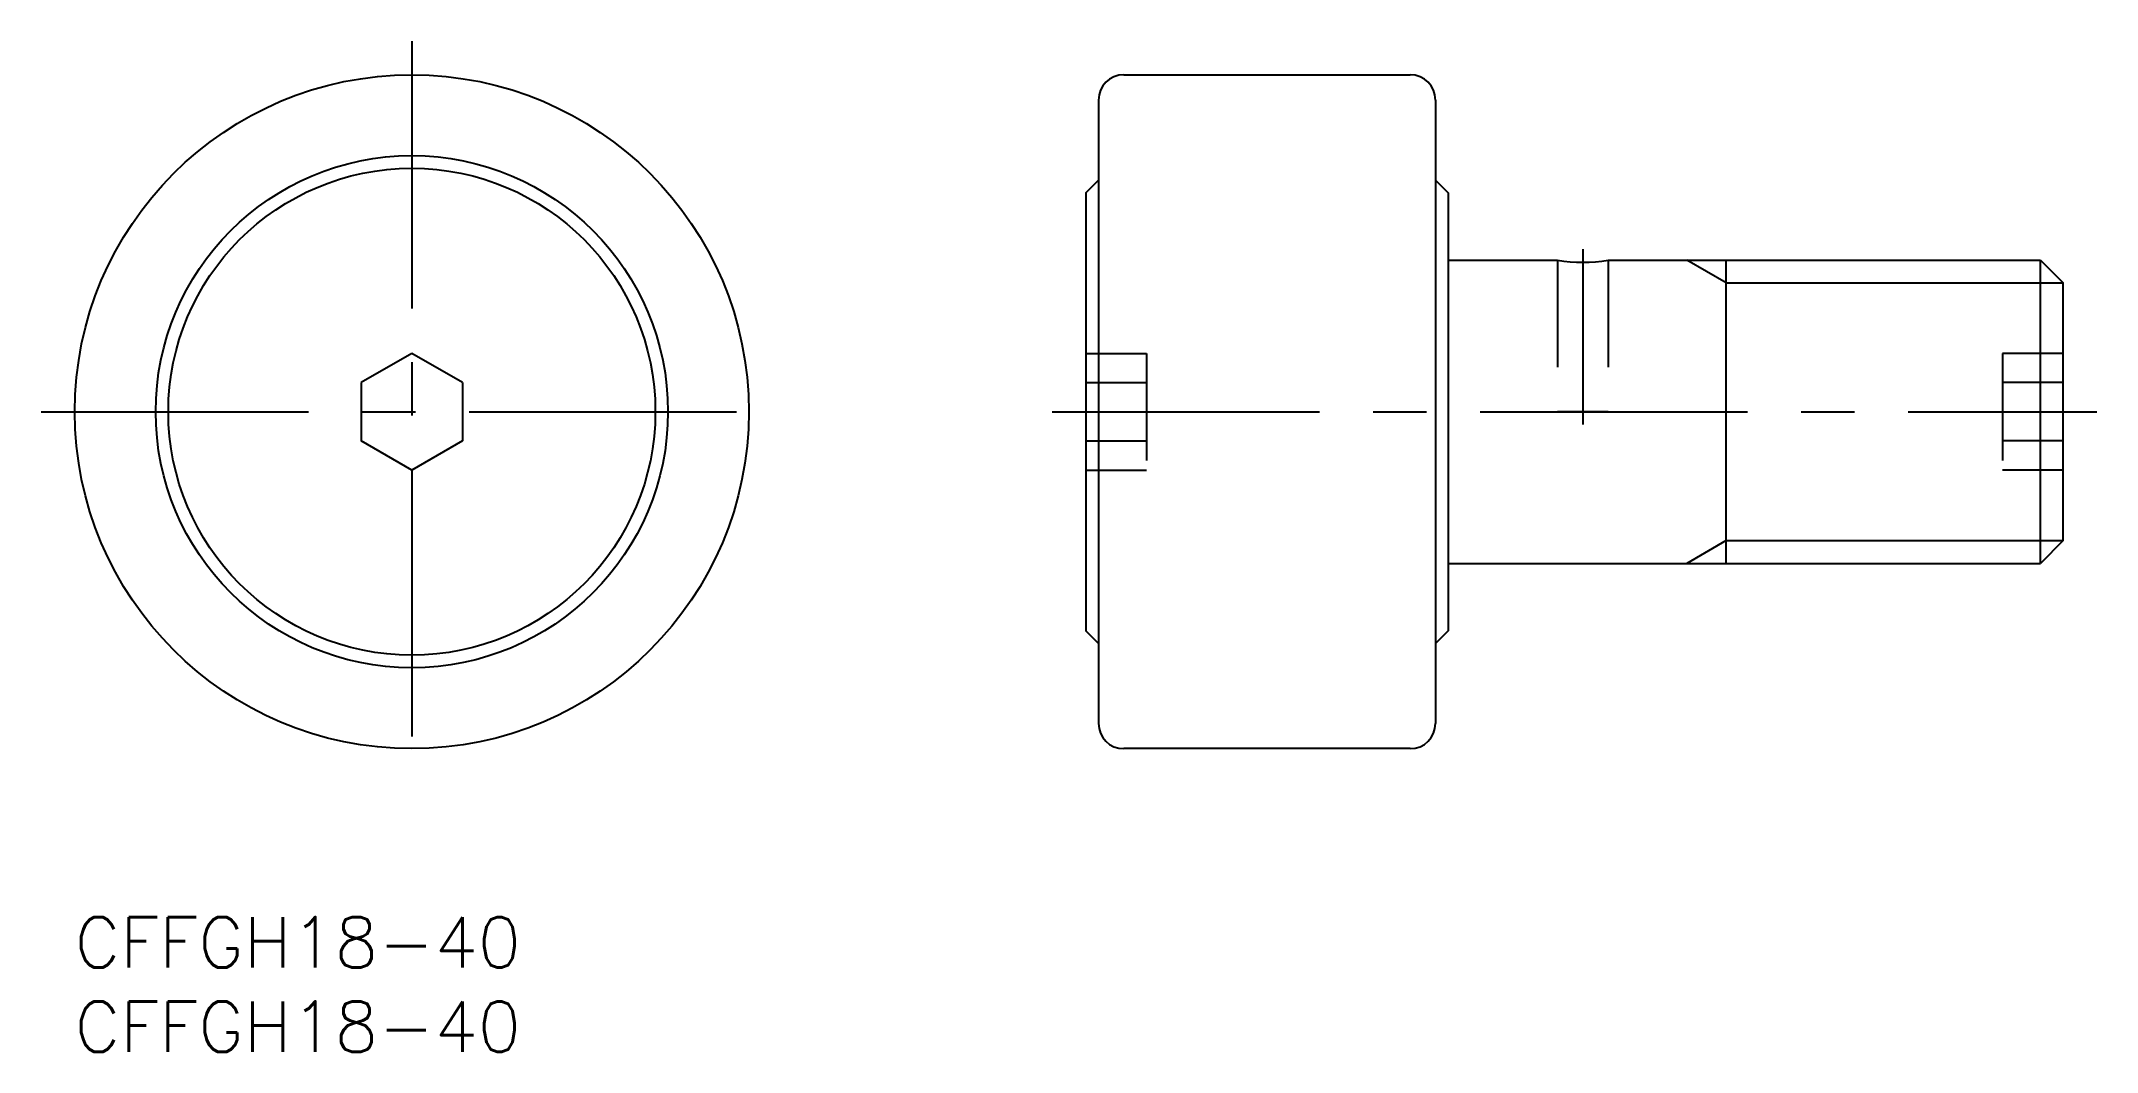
# Model space of a CAD drawing. Extents: x -2 to 120, y -8 to 52.
import ezdxf

# ---------------------------------------------------------------- set-up
doc = ezdxf.new("R2010")
doc.units = 0
doc.header["$LTSCALE"] = 0.5
doc.linetypes.add('CENTER', pattern=[50.8, 31.75, -6.35, 6.35, -6.35])
doc.linetypes.add('DASHED', pattern=[19.05, 12.7, -6.35])
for name, color, linetype in [('MSM_CENTER', 1, 'CENTER'), ('MSM_CONTINUOUS', 7, 'CONTINUOUS'), ('MSM_DASHED', 4, 'DASHED'), ('MSM_NARROW', 5, 'CONTINUOUS'), ('MSM_PART_NUMBER', 7, 'CONTINUOUS')]:
    doc.layers.add(name, color=color, linetype=linetype)
doc.styles.get("Standard").update_dxf_attribs({"font": 'txt.shx', "height": 3, "bigfont": 'bigfont.shx'})

# ---------------------------------------------------------------- blocks, each defined once
blk = doc.blocks.new('*U13')
at = {"layer": 'MSM_PART_NUMBER'}
blk.add_text('CFFGH18-40', height=3, dxfattribs=at).set_placement((0, -3))
blk = doc.blocks.new('*U14')
at = {"layer": 'MSM_PART_NUMBER'}
blk.add_text('CFFGH18-40', height=3, dxfattribs=at).set_placement((0, -8))

msp = doc.modelspace()

# ---------------------------------------------------------------- linework, layer by layer
at = {"layer": 'MSM_CENTER'}
for p, q in [((20, 52), (20, 8)), ((89.5, 39.65), (89.5, 29.25)), ((-2, 30), (42, 30)), ((58, 30), (120, 30))]:
    msp.add_line(p, q, dxfattribs=at)
at = {"layer": 'MSM_CONTINUOUS'}
for p, q in [((62.25, 50), (79.25, 50)), ((60.75, 48.5), (60.75, 11.5)), ((80.75, 48.5), (80.75, 11.5)), ((60, 43), (60.75, 43.75)), ((60, 43), (60, 17)), ((80.75, 43.75), (81.5, 43)), ((81.5, 43), (81.5, 17)), ((81.5, 39), (88, 39)), ((91, 39), (116.65, 39)), ((98, 21), (98, 39)), ((116.65, 21), (116.65, 39)), ((116.65, 39), (118, 37.65)), ((118, 22.35), (118, 37.65)), ((20, 33.46), (17, 31.73)), ((23, 31.73), (20, 33.46)), ((17, 31.73), (17, 28.27)), ((23, 31.73), (23, 28.27)), ((20, 26.54), (17, 28.27)), ((23, 28.27), (20, 26.54)), ((118, 22.35), (116.65, 21)), ((81.5, 21), (116.65, 21)), ((60.75, 16.25), (60, 17)), ((81.5, 17), (80.75, 16.25)), ((79.25, 10), (62.25, 10))]:
    msp.add_line(p, q, dxfattribs=at)
for radius in [20, 15.2, 14.45]:
    msp.add_circle((20, 30), radius, dxfattribs=at)
for centre, radius, start, end in [((62.25, 48.5), 1.5, 90, 180), ((79.25, 48.5), 1.5, 0, 90), ((89.5, 47.87), 9, 260.4059, 279.5941), ((62.25, 11.5), 1.5, 180, 270), ((79.25, 11.5), 1.5, 270, 0)]:
    msp.add_arc(centre, radius, start, end, dxfattribs=at)
at = {"layer": 'MSM_DASHED'}
for p, q in [((88, 39), (88, 30)), ((91, 39), (91, 30)), ((60, 33.46), (63.6, 33.46)), ((63.6, 33.46), (63.6, 26.54)), ((114.4, 33.46), (114.4, 26.54)), ((118, 33.46), (114.4, 33.46)), ((60, 31.73), (63.6, 31.73)), ((118, 31.73), (114.4, 31.73)), ((91, 30), (88, 30)), ((60, 28.27), (63.6, 28.27)), ((118, 28.27), (114.4, 28.27)), ((60, 26.54), (63.6, 26.54)), ((118, 26.54), (114.4, 26.54))]:
    msp.add_line(p, q, dxfattribs=at)
at = {"layer": 'MSM_NARROW'}
for p, q in [((98, 37.65), (95.66, 39)), ((98, 37.65), (118, 37.65)), ((98, 22.35), (95.66, 21)), ((98, 22.35), (118, 22.35))]:
    msp.add_line(p, q, dxfattribs=at)

# ---------------------------------------------------------------- block references
at = {"layer": 'MSM_CONTINUOUS'}
for name in ['*U13', '*U14']:
    msp.add_blockref(name, (0, 0), dxfattribs=at)

doc.saveas('drawing.dxf')
